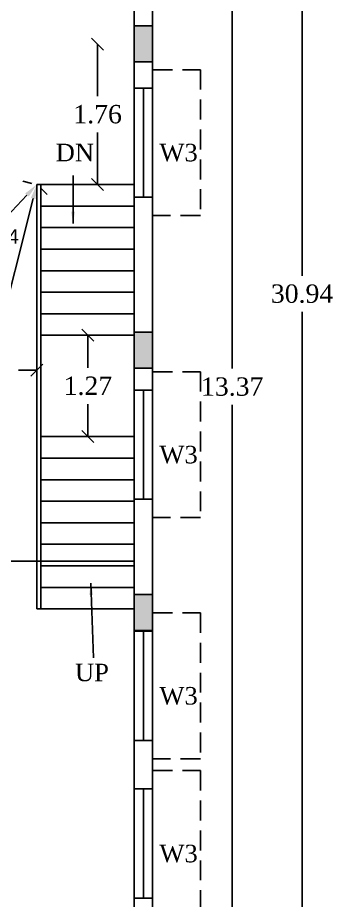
# Model space of a CAD drawing. Header units: metres. Extents: x 7608 to 7792, y -2400 to -2275.
# Drawn here: x 7699.54 to 7703.49, y -2323.63 to -2312.57 of the extents above; entities that cross this region are included whole.
import ezdxf

# ---------------------------------------------------------------- set-up
doc = ezdxf.new("R2010")
doc.units = ezdxf.units.M
doc.header["$MEASUREMENT"] = 0
doc.linetypes.add('HIDDEN', pattern=[0.375, 0.25, -0.125])
for name, color, linetype in [('BLK_1_FLR_4_BLT_UP_AREA', 7, 'Continuous'), ('BLK_1_FLR_4_CARPET_AREA', 10, 'Continuous'), ('BLK_1_FLR_4_ROOF_AREA', 7, 'Continuous')]:
    doc.layers.add(name, color=color, linetype=linetype)
doc.layers.add('DIST_EXIT', color=7, linetype='Continuous', lineweight=0)
doc.styles.add('Isa-', font='times.ttf')
doc.styles.get("Standard").update_dxf_attribs({"font": 'arial.ttf'})
doc.styles.add('STYLE2', font='times.ttf')
doc.dimstyles.new('ISO-25', dxfattribs={"dimscale": 0, "dimtxt": 0.23, "dimasz": 0.15, "dimexe": 1.25, "dimexo": 0.625, "dimgap": 0.11, "dimtad": 0, "dimtih": 1, "dimtoh": 1, "dimzin": 1, "dimdsep": 46, "dimtxsty": 'STYLE2', "dimblk": 'OBLIQUE', "dimcen": 0, "dimse1": 1, "dimse2": 1, "dimclrd": 1, "dimclrt": 3, "dimadec": 0, "dimazin": 2, "dimtfac": 1, "dimtix": 1, "dimtofl": 0, "dimtmove": 0, "dimatfit": 3, "dimfxl": 0, "dimtolj": 1, "dimarcsym": 0})
doc.dimstyles.get("Standard").update_dxf_attribs({"dimtxt": 0.18, "dimasz": 0.18, "dimexe": 0.18, "dimexo": 0.0625, "dimgap": 0.09, "dimtad": 0, "dimtih": 1, "dimtoh": 1, "dimdec": 4, "dimzin": 0, "dimdsep": 46, "dimtxsty": 'Standard', "dimcen": 0.09, "dimadec": 0, "dimazin": 0, "dimtfac": 1, "dimtdec": 4, "dimtofl": 0, "dimtmove": 0, "dimatfit": 3, "dimfxl": 0, "dimtolj": 1, "dimtzin": 0, "dimarcsym": 0})

# ---------------------------------------------------------------- blocks, each defined once
blk = doc.blocks.new('_Oblique')
at = {"color": 0, "linetype": 'ByBlock', "lineweight": -2}
blk.add_line((-0.5, -0.5), (0.5, 0.5), dxfattribs=at)
blk = doc.blocks.new('*D198')
at = {"color": 1, "lineweight": -2}
for p, q in [((7700.542, -2312.901), (7700.542, -2313.554)), ((7700.542, -2314.661), (7700.542, -2314.009))]:
    blk.add_line(p, q, dxfattribs=at)
at = {"layer": 'Defpoints', "color": 0}
for p in [(7700.542, -2312.901), (7700.542, -2312.901), (7700.542, -2314.661)]:
    blk.add_point(p, dxfattribs=at)
at = {"color": 1, "lineweight": -2, "xscale": 0.15, "yscale": 0.15, "zscale": 0.15}
for p, rotation in [((7700.542, -2312.901), 90), ((7700.542, -2314.661), 270)]:
    blk.add_blockref('_Oblique', p, dxfattribs=dict(at, rotation=rotation))
at = {"color": 3, "insert": (7700.542, -2313.781), "char_height": 0.23, "attachment_point": 5, "style": 'STYLE2'}
blk.add_mtext('\\A1;1.76', dxfattribs=at)
blk = doc.blocks.new('*D199')
at = {"color": 1, "lineweight": -2}
for p, q in [((7698.56, -2316.987), (7698.79, -2316.987)), ((7699.78, -2316.987), (7699.551, -2316.987))]:
    blk.add_line(p, q, dxfattribs=at)
at = {"layer": 'Defpoints', "color": 0}
for p in [(7698.56, -2316.987), (7698.56, -2316.987), (7699.78, -2317.456)]:
    blk.add_point(p, dxfattribs=at)
at = {"color": 1, "lineweight": -2, "xscale": 0.15, "yscale": 0.15, "zscale": 0.15, "rotation": 180}
blk.add_blockref('_Oblique', (7698.56, -2316.987), dxfattribs=at)
at = {"color": 1, "lineweight": -2, "xscale": 0.15, "yscale": 0.15, "zscale": 0.15}
blk.add_blockref('_Oblique', (7699.78, -2316.987), dxfattribs=at)
at = {"color": 3, "insert": (7699.17, -2316.987), "char_height": 0.23, "attachment_point": 5, "style": 'STYLE2'}
blk.add_mtext('\\A1;1.22', dxfattribs=at)
blk = doc.blocks.new('*D200')
at = {"color": 1, "lineweight": -2}
for p, q in [((7700.421, -2316.551), (7700.421, -2316.959)), ((7700.421, -2317.821), (7700.421, -2317.414))]:
    blk.add_line(p, q, dxfattribs=at)
at = {"layer": 'Defpoints', "color": 0}
for p in [(7700.415, -2316.551), (7700.421, -2316.551), (7700.415, -2317.821)]:
    blk.add_point(p, dxfattribs=at)
at = {"color": 1, "lineweight": -2, "xscale": 0.15, "yscale": 0.15, "zscale": 0.15}
for p, rotation in [((7700.421, -2316.551), 90), ((7700.421, -2317.821), 270)]:
    blk.add_blockref('_Oblique', p, dxfattribs=dict(at, rotation=rotation))
at = {"color": 3, "insert": (7700.421, -2317.186), "char_height": 0.23, "attachment_point": 5, "style": 'STYLE2'}
blk.add_mtext('\\A1;1.27', dxfattribs=at)
blk = doc.blocks.new('*D239')
at = {"color": 1, "lineweight": -2}
for p, q in [((7702.228, -2310.511), (7702.228, -2316.969)), ((7702.228, -2323.881), (7702.228, -2317.424))]:
    blk.add_line(p, q, dxfattribs=at)
at = {"layer": 'Defpoints', "color": 0}
for p in [(7700.187, -2310.511), (7700.746, -2323.881), (7702.228, -2323.881)]:
    blk.add_point(p, dxfattribs=at)
at = {"color": 1, "lineweight": -2, "xscale": 0.15, "yscale": 0.15, "zscale": 0.15}
for p, rotation in [((7702.228, -2310.511), 90), ((7702.228, -2323.881), 270)]:
    blk.add_blockref('_Oblique', p, dxfattribs=dict(at, rotation=rotation))
at = {"color": 3, "insert": (7702.228, -2317.196), "char_height": 0.23, "attachment_point": 5, "style": 'STYLE2'}
blk.add_mtext('\\A1;13.37', dxfattribs=at)
blk = doc.blocks.new('*D246')
at = {"color": 1, "lineweight": -2}
for p, q in [((7703.103, -2300.561), (7703.103, -2315.804)), ((7703.103, -2331.501), (7703.103, -2316.259))]:
    blk.add_line(p, q, dxfattribs=at)
at = {"layer": 'Defpoints', "color": 0}
for p in [(7700.505, -2300.561), (7703.103, -2300.561), (7700.505, -2331.501)]:
    blk.add_point(p, dxfattribs=at)
at = {"color": 1, "lineweight": -2, "xscale": 0.15, "yscale": 0.15, "zscale": 0.15}
for p, rotation in [((7703.103, -2300.561), 90), ((7703.103, -2331.501), 270)]:
    blk.add_blockref('_Oblique', p, dxfattribs=dict(at, rotation=rotation))
at = {"color": 3, "insert": (7703.103, -2316.031), "char_height": 0.23, "attachment_point": 5, "style": 'STYLE2'}
blk.add_mtext('\\A1;30.94', dxfattribs=at)
blk = doc.blocks.new('*D513')
at = {"layer": 'Defpoints', "color": 0}
for p in [(7699.78, -2314.661), (7699.78, -2314.661), (7698.56, -2315.963)]:
    blk.add_point(p, dxfattribs=at)
at = {"layer": 'DIST_EXIT', "color": 0, "lineweight": -2}
for p, q in [((7699.657, -2314.793), (7699.341, -2315.13)), ((7699.826, -2314.704), (7699.912, -2314.784)), ((7698.684, -2315.832), (7699, -2315.494)), ((7698.606, -2316.006), (7698.692, -2316.086))]:
    blk.add_line(p, q, dxfattribs=at)
at = {"layer": 'DIST_EXIT', "color": 0}
for points in [[(7699.635, -2314.772), (7699.679, -2314.813), (7699.78, -2314.661)], [(7698.662, -2315.812), (7698.705, -2315.853), (7698.56, -2315.963)]]:
    blk.add_solid(points, dxfattribs=at)
at = {"layer": 'DIST_EXIT', "color": 0, "insert": (7699.17, -2315.312), "char_height": 0.18, "attachment_point": 5}
blk.add_mtext('\\A1;1.7844', dxfattribs=at)
blk = doc.blocks.new('*D514')
at = {"layer": 'Defpoints', "color": 0}
for p in [(7699.78, -2314.661), (7698.56, -2319.492), (7698.56, -2319.492)]:
    blk.add_point(p, dxfattribs=at)
at = {"layer": 'DIST_EXIT', "color": 0, "lineweight": -2}
for p, q in [((7699.72, -2314.646), (7699.606, -2314.617)), ((7699.736, -2314.836), (7699.168, -2317.085)), ((7698.605, -2319.317), (7699.076, -2317.449)), ((7698.5, -2319.476), (7698.386, -2319.447))]:
    blk.add_line(p, q, dxfattribs=at)
at = {"layer": 'DIST_EXIT', "color": 0}
for points in [[(7699.707, -2314.828), (7699.765, -2314.843), (7699.78, -2314.661)], [(7698.575, -2319.31), (7698.634, -2319.324), (7698.56, -2319.492)]]:
    blk.add_solid(points, dxfattribs=at)
at = {"layer": 'DIST_EXIT', "color": 0, "insert": (7698.916, -2317.267), "char_height": 0.18, "attachment_point": 5}
blk.add_mtext('\\A1;4.9819', dxfattribs=at)

msp = doc.modelspace()

# ---------------------------------------------------------------- hatches: boundary and pattern name
h = msp.add_hatch(color=5)
h.dxf.hatch_style = 1
h.paths.add_polyline_path([(7701.00044, -2313.12125), (7701.23044, -2313.12125), (7701.23044, -2312.67125), (7701.00044, -2312.67125)])
h = msp.add_hatch(color=5)
h.dxf.hatch_style = 1
h.paths.add_polyline_path([(7701.00044, -2316.96125), (7701.23044, -2316.96125), (7701.23044, -2316.51125), (7701.00044, -2316.51125)])
h = msp.add_hatch(color=5)
h.dxf.hatch_style = 1
h.paths.add_polyline_path([(7701.00044, -2320.25125), (7701.23044, -2320.25125), (7701.23044, -2319.80125), (7701.00044, -2319.80125)])

# ---------------------------------------------------------------- linework, layer by layer
for p, q in [((7701.00044, -2310.51125), (7701.00044, -2312.67125)), ((7701.00044, -2312.90125), (7701.00044, -2324.00125)), ((7699.78044, -2314.66125), (7699.78044, -2319.98125)), ((7701.00044, -2314.66125), (7699.78044, -2314.66125)), ((7699.83044, -2314.66125), (7699.83044, -2319.98125)), ((7701.00044, -2314.93125), (7699.83044, -2314.93125)), ((7701.00044, -2315.20125), (7699.83044, -2315.20125)), ((7701.00044, -2315.47125), (7699.83044, -2315.47125)), ((7701.00044, -2315.74125), (7699.83044, -2315.74125)), ((7701.00044, -2316.01125), (7699.83044, -2316.01125)), ((7701.00044, -2316.28125), (7699.83044, -2316.28125)), ((7701.00044, -2316.55125), (7699.83044, -2316.55125)), ((7701.00044, -2317.82125), (7699.83044, -2317.82125)), ((7701.00044, -2318.09125), (7699.83044, -2318.09125)), ((7701.00044, -2318.36125), (7699.83044, -2318.36125)), ((7701.00044, -2318.63125), (7699.83044, -2318.63125)), ((7701.00044, -2318.90125), (7699.83044, -2318.90125)), ((7701.00044, -2319.17125), (7699.83044, -2319.17125)), ((7701.00044, -2319.44125), (7699.83044, -2319.44125)), ((7701.00044, -2319.71125), (7699.83044, -2319.71125)), ((7701.00044, -2319.98125), (7699.78044, -2319.98125))]:
    msp.add_line(p, q)
at = {"color": 2}
for p, q in [((7701.11544, -2313.45098), (7701.11544, -2314.82098)), ((7701.11544, -2317.23736), (7701.11544, -2318.60736)), ((7701.11544, -2320.26096), (7701.11544, -2321.63096)), ((7701.11544, -2322.23871), (7701.11544, -2323.60871))]:
    msp.add_line(p, q, dxfattribs=at)
msp.add_lwpolyline([(7694.22044, -2300.56125), (7701.23044, -2300.56125), (7701.23044, -2331.50125), (7694.22044, -2331.50125)], close=True)
at = {"color": 5}
for points in [[(7701.00044, -2312.67125), (7701.23044, -2312.67125), (7701.23044, -2313.12125), (7701.00044, -2313.12125)], [(7701.00044, -2316.51125), (7701.23044, -2316.51125), (7701.23044, -2316.96125), (7701.00044, -2316.96125)], [(7701.00044, -2319.80125), (7701.23044, -2319.80125), (7701.23044, -2320.25125), (7701.00044, -2320.25125)]]:
    msp.add_lwpolyline(points, close=True, dxfattribs=at)
at = {"color": 2, "linetype": 'HIDDEN'}
for points in [[(7701.23044, -2313.22098), (7701.83044, -2313.22098), (7701.83044, -2315.05098), (7701.23044, -2315.05098)], [(7701.23044, -2317.00736), (7701.83044, -2317.00736), (7701.83044, -2318.83736), (7701.23044, -2318.83736)], [(7701.23044, -2320.03096), (7701.83044, -2320.03096), (7701.83044, -2321.86096), (7701.23044, -2321.86096)], [(7701.23044, -2322.00871), (7701.83044, -2322.00871), (7701.83044, -2323.83871), (7701.23044, -2323.83871)]]:
    msp.add_lwpolyline(points, dxfattribs=at)
at = {"color": 2}
for points in [[(7701.23044, -2314.82098), (7701.00044, -2314.82098), (7701.00044, -2313.45098), (7701.23044, -2313.45098)], [(7701.23044, -2318.60736), (7701.00044, -2318.60736), (7701.00044, -2317.23736), (7701.23044, -2317.23736)], [(7701.23044, -2321.63096), (7701.00044, -2321.63096), (7701.00044, -2320.26096), (7701.23044, -2320.26096)], [(7701.23044, -2323.60871), (7701.00044, -2323.60871), (7701.00044, -2322.23871), (7701.23044, -2322.23871)]]:
    msp.add_lwpolyline(points, close=True, dxfattribs=at)
at = {"layer": 'BLK_1_FLR_4_BLT_UP_AREA', "color": 3}
msp.add_lwpolyline([(7694.22044, -2300.56125), (7701.23044, -2300.56125), (7701.23044, -2331.50125), (7694.22044, -2331.50125)], close=True, dxfattribs=at)
at = {"layer": 'BLK_1_FLR_4_CARPET_AREA', "color": 25}
msp.add_lwpolyline([(7701.00044, -2310.51126), (7698.56044, -2310.51126), (7698.56044, -2319.38126), (7701.00044, -2319.38126)], close=True, dxfattribs=at)
at = {"layer": 'BLK_1_FLR_4_ROOF_AREA', "color": 54}
msp.add_lwpolyline([(7694.22044, -2300.56125), (7701.23044, -2300.56125), (7701.23044, -2331.50125), (7694.22044, -2331.50125)], close=True, dxfattribs=at)

# ---------------------------------------------------------------- texts
at = {"color": 2, "style": 'Isa-'}
for s, p in [('DN', (7700.01707, -2314.36939)), ('UP', (7700.25904, -2320.88792))]:
    msp.add_text(s, height=0.22, dxfattribs=at).set_placement(p)
at = {"color": 2, "linetype": 'HIDDEN', "style": 'Isa-'}
for p in [(7701.31657, -2314.37024), (7701.31657, -2318.15662), (7701.31657, -2321.18022), (7701.31657, -2323.15797)]:
    msp.add_text('W3', height=0.22, dxfattribs=at).set_placement(p)

# ---------------------------------------------------------------- dimensions: what is measured, and where the dimension line sits
at = {"color": 7}
for base, p1, p2, override, picture, middle in [((7703.10272, -2300.56125), (7700.50486, -2331.50125), (7700.50486, -2300.56125), {"dimscale": 1}, '*D246', (7703.10272, -2316.03125)), ((7702.22773, -2323.88125), (7700.18716, -2310.51126), (7700.74626, -2323.88125), {"dimscale": 1, "dimtmove": 1}, '*D239', (7702.22773, -2317.19625))]:
    dim = msp.add_linear_dim(base=base, p1=p1, p2=p2, angle=90, dimstyle='ISO-25', override=override, dxfattribs=at)
    dim.commit()
    dim.dimension.update_dxf_attribs({"geometry": picture, "text_midpoint": middle})
at = {"color": 2}
for base, p1, p2, picture, middle in [((7700.54227, -2312.90125), (7700.54227, -2314.66125), (7700.54227, -2312.90125), '*D198', (7700.54227, -2313.78125)), ((7700.42067, -2316.55125), (7700.41544, -2317.82125), (7700.41544, -2316.55125), '*D200', (7700.42067, -2317.18625))]:
    dim = msp.add_linear_dim(base=base, p1=p1, p2=p2, angle=90, dimstyle='ISO-25', override={"dimscale": 1}, dxfattribs=at)
    dim.commit()
    dim.dimension.update_dxf_attribs({"geometry": picture, "text_midpoint": middle})
dim = msp.add_linear_dim(base=(7698.56044, -2316.98726), p1=(7699.78044, -2317.45625), p2=(7698.56044, -2316.98726), dimstyle='ISO-25', override={"dimscale": 1}, dxfattribs=at)
dim.commit()
dim.dimension.update_dxf_attribs({"geometry": '*D199', "text_midpoint": (7699.17044, -2316.98726)})
at = {"layer": 'DIST_EXIT'}
dim = msp.add_linear_dim(base=(7698.56044, -2319.4915), p1=(7699.78044, -2314.66125), p2=(7698.56044, -2319.4915), angle=255.825011, dimstyle='Standard', override={"dimtmove": 2}, dxfattribs=at)
dim.commit()
dim.dimension.update_dxf_attribs({"geometry": '*D514', "text_midpoint": (7698.9159, -2317.26691), "dimtype": 161})
dim = msp.add_aligned_dim(p1=(7698.56044, -2315.96343), p2=(7699.78044, -2314.66125), distance=0, dimstyle='Standard', dxfattribs=at)
dim.commit()
dim.dimension.update_dxf_attribs({"geometry": '*D513', "text_midpoint": (7699.17044, -2315.31234)})

# ---------------------------------------------------------------- leaders
at = {"color": 2}
for points in [[(7700.2345, -2315.1502), (7700.2345, -2314.54852)], [(7700.45648, -2319.65674), (7700.49054, -2320.59364)]]:
    msp.add_leader(points, dimstyle='ISO-25', override={"dimscale": 1}, dxfattribs=at)

doc.saveas('drawing.dxf')
